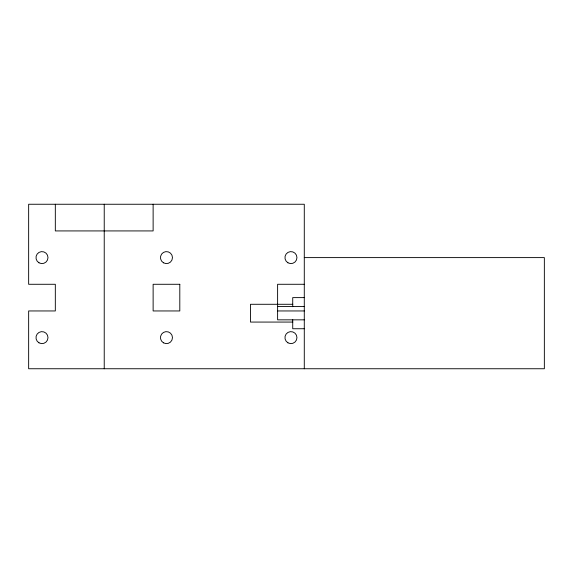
<?xml version="1.0" encoding="UTF-8"?>
<svg xmlns="http://www.w3.org/2000/svg" width="573" height="573" viewBox="0 0 573 573"><rect width="100%" height="100%" fill="white"/><g stroke="black" fill="none" stroke-linecap="round" stroke-linejoin="round"><path stroke-width="0.86" d="M304.284 257.606L544.35 257.606L544.35 368.747L28.65 368.747L28.65 310.953L55.323 310.953L55.323 284.28L28.65 284.28L28.65 204.253L304.284 204.253L304.284 368.747M304.284 284.28L277.611 284.28L277.611 319.841L304.284 319.841M304.284 297.616L292.724 297.616L292.724 306.713M292.817 304.284L250.487 304.284L250.487 322.069L292.817 322.069M277.611 306.505L304.284 306.505M277.611 310.953L304.284 310.953M304.284 328.737L292.724 328.737L292.724 319.641M153.127 204.253L153.127 230.926L55.323 230.926L55.323 204.253M104.229 204.253L104.229 368.747M179.8 284.28L153.127 284.28L153.127 310.953L179.8 310.953L179.8 284.28M38.985 262.799A6.002 6.002 0 0 0 47.989 257.606A6.002 6.002 0 0 0 38.985 252.406A6.002 6.002 0 0 0 38.985 262.799M38.985 342.826A6.002 6.002 0 0 0 47.989 337.626A6.002 6.002 0 0 0 38.985 332.426A6.002 6.002 0 0 0 38.985 342.826M163.463 342.826A6.002 6.002 0 0 0 172.466 337.626A6.002 6.002 0 0 0 163.463 332.426A6.002 6.002 0 0 0 163.463 342.826M163.463 262.799A6.002 6.002 0 0 0 172.466 257.606A6.002 6.002 0 0 0 163.463 252.406A6.002 6.002 0 0 0 163.463 262.799M287.947 342.826A6.002 6.002 0 0 0 296.95 337.626A6.002 6.002 0 0 0 287.947 332.426A6.002 6.002 0 0 0 287.947 342.826M287.947 262.799A6.002 6.002 0 0 0 296.95 257.606A6.002 6.002 0 0 0 287.947 252.406A6.002 6.002 0 0 0 287.947 262.799"/></g></svg>
